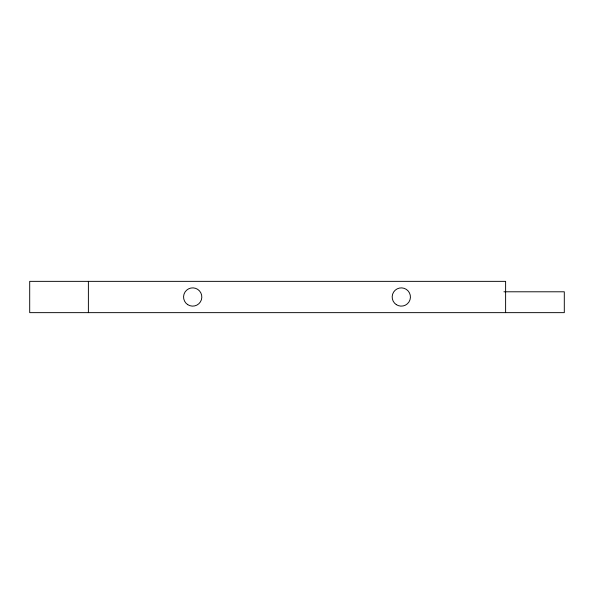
<?xml version="1.0" encoding="UTF-8"?>
<svg xmlns="http://www.w3.org/2000/svg" width="594" height="594" viewBox="0 0 594 594"><rect width="100%" height="100%" fill="white"/><g stroke="black" fill="none" stroke-linecap="round" stroke-linejoin="round"><path stroke-width="0.89" d="M503.912 291.788L564.3 291.788L564.3 312.644L29.7 312.644L29.7 281.356L505.613 281.356L505.613 312.644M88.387 281.356L88.387 312.644M396.309 304.64A9.125 9.125 0 0 0 410.417 297.505A9.125 9.125 0 0 0 397.193 288.855A9.125 9.125 0 0 0 396.309 304.64M187.726 304.655A9.125 9.125 0 0 0 201.812 297.475A9.125 9.125 0 0 0 188.543 288.87A9.125 9.125 0 0 0 187.726 304.655"/></g></svg>
